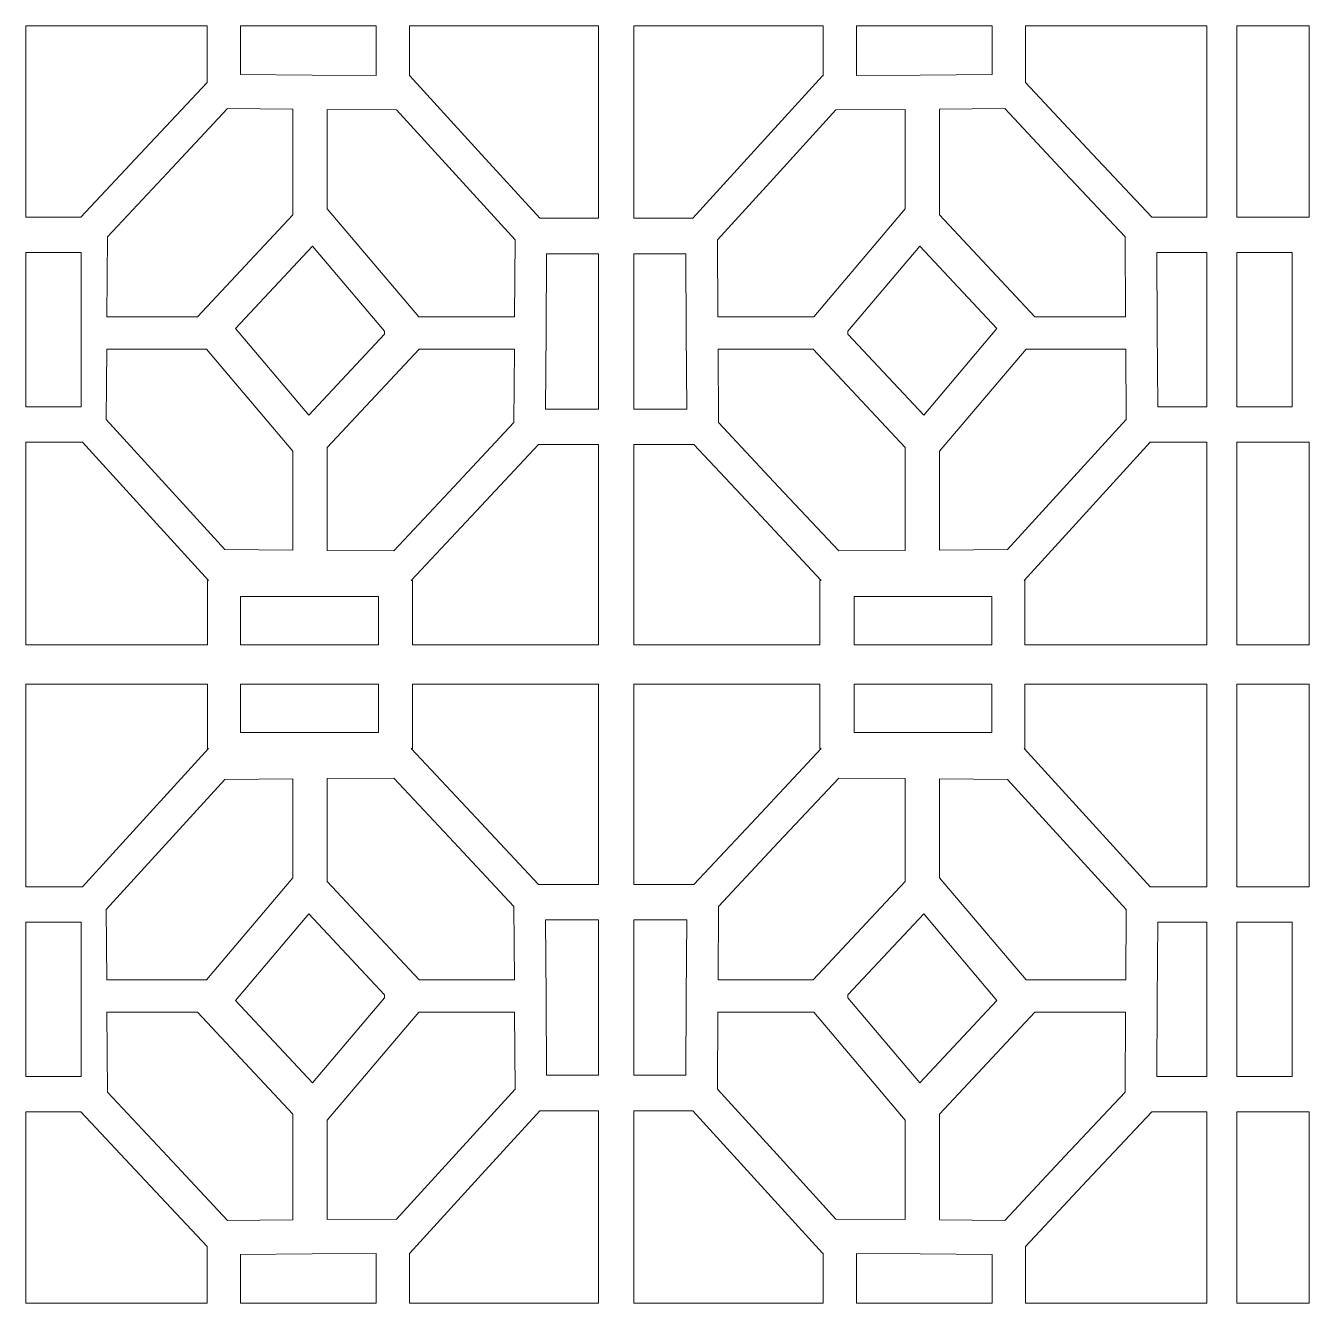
# Model space of a CAD drawing. Header units: millimetres. Extents: x -1200 to 1200, y -590 to 590.
# Drawn here: x 14 to 1200, y -590 to 590 of the extents above; entities that cross this region are included whole.
import ezdxf

# ---------------------------------------------------------------- set-up
doc = ezdxf.new("R2010")
doc.units = ezdxf.units.MM
doc.header["$MEASUREMENT"] = 0
doc.layers.add('Layer 1', color=7, linetype='Continuous')

msp = doc.modelspace()

# ---------------------------------------------------------------- linework, layer by layer
at = {"layer": 'Layer 1', "color": 250, "lineweight": 20}
for points, knots in [([(181.4577, 589.9734), (181.4577, 589.9734), (181.4577, 537.5159), (181.4577, 537.5159), (181.4577, 537.5159), (124.342, 476.5968), (124.342, 476.5968), (124.342, 476.5968), (64.7007, 412.985), (64.7007, 412.985), (64.7007, 412.985), (13.8177, 412.985), (13.8177, 412.985), (13.8177, 412.985), (13.8177, 589.9734), (13.8177, 589.9734), (13.8177, 589.9734), (181.4577, 589.9734), (181.4577, 589.9734)], [0, 0, 0, 0, 0.166666667, 0.166666667, 0.166666667, 0.333333333, 0.333333333, 0.333333333, 0.5, 0.5, 0.5, 0.666666667, 0.666666667, 0.666666667, 0.833333333, 0.833333333, 0.833333333, 1, 1, 1, 1]), ([(337.5687, 589.9734), (337.5687, 589.9734), (337.5687, 543.9334), (337.5687, 543.9334), (337.5687, 543.9334), (278.6302, 544.3678), (278.6302, 544.3678), (278.6302, 544.3678), (212.252, 544.8569), (212.252, 544.8569), (212.252, 544.8569), (212.252, 589.9734), (212.252, 589.9734), (212.252, 589.9734), (337.5687, 589.9734), (337.5687, 589.9734)], [0, 0, 0, 0, 0.2, 0.2, 0.2, 0.4, 0.4, 0.4, 0.6, 0.6, 0.6, 0.8, 0.8, 0.8, 1, 1, 1, 1]), ([(368.363, 543.7064), (368.363, 543.7064), (368.363, 589.9734), (368.363, 589.9734), (368.363, 589.9734), (543.1046, 589.9734), (543.1046, 589.9734), (543.1046, 589.9734), (543.1046, 412.126), (543.1046, 412.126), (543.1046, 412.126), (488.8009, 412.126), (488.8009, 412.126), (488.8009, 412.126), (432.0499, 474.3287), (432.0499, 474.3287), (432.0499, 474.3287), (368.756, 543.7035), (368.756, 543.7035), (368.756, 543.7035), (368.363, 543.7064), (368.363, 543.7064)], [0, 0, 0, 0, 0.142857143, 0.142857143, 0.142857143, 0.285714286, 0.285714286, 0.285714286, 0.428571429, 0.428571429, 0.428571429, 0.571428571, 0.571428571, 0.571428571, 0.714285714, 0.714285714, 0.714285714, 0.857142857, 0.857142857, 0.857142857, 1, 1, 1, 1]), ([(750.6418, 543.7064), (750.6418, 543.7064), (750.6418, 589.9734), (750.6418, 589.9734), (750.6418, 589.9734), (575.9002, 589.9734), (575.9002, 589.9734), (575.9002, 589.9734), (575.9002, 412.126), (575.9002, 412.126), (575.9002, 412.126), (630.2038, 412.126), (630.2038, 412.126), (630.2038, 412.126), (686.9548, 474.3287), (686.9548, 474.3287), (686.9548, 474.3287), (750.2488, 543.7035), (750.2488, 543.7035), (750.2488, 543.7035), (750.6418, 543.7064), (750.6418, 543.7064)], [0, 0, 0, 0, 0.142857143, 0.142857143, 0.142857143, 0.285714286, 0.285714286, 0.285714286, 0.428571429, 0.428571429, 0.428571429, 0.571428571, 0.571428571, 0.571428571, 0.714285714, 0.714285714, 0.714285714, 0.857142857, 0.857142857, 0.857142857, 1, 1, 1, 1]), ([(781.4361, 589.9734), (781.4361, 589.9734), (781.4361, 543.9334), (781.4361, 543.9334), (781.4361, 543.9334), (840.3746, 544.3678), (840.3746, 544.3678), (840.3746, 544.3678), (906.7527, 544.8569), (906.7527, 544.8569), (906.7527, 544.8569), (906.7527, 589.9734), (906.7527, 589.9734), (906.7527, 589.9734), (781.4361, 589.9734), (781.4361, 589.9734)], [0, 0, 0, 0, 0.2, 0.2, 0.2, 0.4, 0.4, 0.4, 0.6, 0.6, 0.6, 0.8, 0.8, 0.8, 1, 1, 1, 1]), ([(937.5471, 589.9734), (937.5471, 589.9734), (937.5471, 537.5159), (937.5471, 537.5159), (937.5471, 537.5159), (994.6628, 476.5968), (994.6628, 476.5968), (994.6628, 476.5968), (1054.3041, 412.985), (1054.3041, 412.985), (1054.3041, 412.985), (1105.187, 412.985), (1105.187, 412.985), (1105.187, 412.985), (1105.187, 589.9734), (1105.187, 589.9734), (1105.187, 589.9734), (937.5471, 589.9734), (937.5471, 589.9734)], [0, 0, 0, 0, 0.166666667, 0.166666667, 0.166666667, 0.333333333, 0.333333333, 0.333333333, 0.5, 0.5, 0.5, 0.666666667, 0.666666667, 0.666666667, 0.833333333, 0.833333333, 0.833333333, 1, 1, 1, 1]), ([(1132.9225, 412.985), (1132.9225, 412.985), (1199.95, 412.985), (1199.95, 412.985), (1199.95, 412.985), (1199.95, 589.9734), (1199.95, 589.9734), (1199.95, 589.9734), (1132.9225, 589.9734), (1132.9225, 589.9734), (1132.9225, 589.9734), (1132.9225, 412.985), (1132.9225, 412.985)], [0, 0, 0, 0, 0.25, 0.25, 0.25, 0.5, 0.5, 0.5, 0.75, 0.75, 0.75, 1, 1, 1, 1]), ([(260.8095, 512.8887), (260.8095, 512.8887), (260.8095, 415.2069), (260.8095, 415.2069), (260.8095, 415.2069), (172.6364, 320.997), (172.6364, 320.997), (172.6364, 320.997), (88.865, 320.997), (88.865, 320.997), (88.865, 320.997), (89.3304, 394.8534), (89.3304, 394.8534), (89.3304, 394.8534), (144.8729, 454.0938), (144.8729, 454.0938), (144.8729, 454.0938), (200.4144, 513.3337), (200.4144, 513.3337), (200.4144, 513.3337), (260.8095, 512.8887), (260.8095, 512.8887)], [0, 0, 0, 0, 0.142857143, 0.142857143, 0.142857143, 0.285714286, 0.285714286, 0.285714286, 0.428571429, 0.428571429, 0.428571429, 0.571428571, 0.571428571, 0.571428571, 0.714285714, 0.714285714, 0.714285714, 0.857142857, 0.857142857, 0.857142857, 1, 1, 1, 1]), ([(292.3814, 420.9676), (292.3814, 420.9676), (292.3814, 512.656), (292.3814, 512.656), (292.3814, 512.656), (356.4474, 512.1838), (356.4474, 512.1838), (356.4474, 512.1838), (411.2372, 452.1303), (411.2372, 452.1303), (411.2372, 452.1303), (466.0272, 392.0771), (466.0272, 392.0771), (466.0272, 392.0771), (465.5791, 320.997), (465.5791, 320.997), (465.5791, 320.997), (377.04, 320.997), (377.04, 320.997), (377.04, 320.997), (292.3814, 420.9676), (292.3814, 420.9676)], [0, 0, 0, 0, 0.142857143, 0.142857143, 0.142857143, 0.285714286, 0.285714286, 0.285714286, 0.428571429, 0.428571429, 0.428571429, 0.571428571, 0.571428571, 0.571428571, 0.714285714, 0.714285714, 0.714285714, 0.857142857, 0.857142857, 0.857142857, 1, 1, 1, 1]), ([(826.6233, 420.9676), (826.6233, 420.9676), (826.6233, 512.656), (826.6233, 512.656), (826.6233, 512.656), (762.5574, 512.1838), (762.5574, 512.1838), (762.5574, 512.1838), (707.7676, 452.1303), (707.7676, 452.1303), (707.7676, 452.1303), (652.9776, 392.0771), (652.9776, 392.0771), (652.9776, 392.0771), (653.4257, 320.997), (653.4257, 320.997), (653.4257, 320.997), (741.9648, 320.997), (741.9648, 320.997), (741.9648, 320.997), (826.6233, 420.9676), (826.6233, 420.9676)], [0, 0, 0, 0, 0.142857143, 0.142857143, 0.142857143, 0.285714286, 0.285714286, 0.285714286, 0.428571429, 0.428571429, 0.428571429, 0.571428571, 0.571428571, 0.571428571, 0.714285714, 0.714285714, 0.714285714, 0.857142857, 0.857142857, 0.857142857, 1, 1, 1, 1]), ([(858.1953, 512.8887), (858.1953, 512.8887), (858.1953, 415.2069), (858.1953, 415.2069), (858.1953, 415.2069), (946.3684, 320.997), (946.3684, 320.997), (946.3684, 320.997), (1030.1398, 320.997), (1030.1398, 320.997), (1030.1398, 320.997), (1029.6744, 394.8534), (1029.6744, 394.8534), (1029.6744, 394.8534), (974.1319, 454.0938), (974.1319, 454.0938), (974.1319, 454.0938), (918.5904, 513.3337), (918.5904, 513.3337), (918.5904, 513.3337), (858.1953, 512.8887), (858.1953, 512.8887)], [0, 0, 0, 0, 0.142857143, 0.142857143, 0.142857143, 0.285714286, 0.285714286, 0.285714286, 0.428571429, 0.428571429, 0.428571429, 0.571428571, 0.571428571, 0.571428571, 0.714285714, 0.714285714, 0.714285714, 0.857142857, 0.857142857, 0.857142857, 1, 1, 1, 1]), ([(65.0594, 380.3441), (65.0594, 380.3441), (13.8177, 380.3441), (13.8177, 380.3441), (13.8177, 380.3441), (13.8177, 237.9114), (13.8177, 237.9114), (13.8177, 237.9114), (65.0594, 237.9114), (65.0594, 237.9114), (65.0594, 237.9114), (65.0594, 380.3441), (65.0594, 380.3441)], [0, 0, 0, 0, 0.25, 0.25, 0.25, 0.5, 0.5, 0.5, 0.75, 0.75, 0.75, 1, 1, 1, 1]), ([(345.3771, 307.7148), (345.3771, 307.7148), (345.3771, 305.1355), (345.3771, 305.1355), (345.3771, 305.1355), (275.3753, 230.3412), (275.3753, 230.3412), (275.3753, 230.3412), (207.6981, 310.2593), (207.6981, 310.2593), (207.6981, 310.2593), (278.8462, 386.2788), (278.8462, 386.2788), (278.8462, 386.2788), (345.3771, 307.7148), (345.3771, 307.7148)], [0, 0, 0, 0, 0.2, 0.2, 0.2, 0.4, 0.4, 0.4, 0.6, 0.6, 0.6, 0.8, 0.8, 0.8, 1, 1, 1, 1]), ([(773.6276, 307.7148), (773.6276, 307.7148), (773.6276, 305.1355), (773.6276, 305.1355), (773.6276, 305.1355), (843.6295, 230.3412), (843.6295, 230.3412), (843.6295, 230.3412), (911.3067, 310.2593), (911.3067, 310.2593), (911.3067, 310.2593), (840.1586, 386.2788), (840.1586, 386.2788), (840.1586, 386.2788), (773.6276, 307.7148), (773.6276, 307.7148)], [0, 0, 0, 0, 0.2, 0.2, 0.2, 0.4, 0.4, 0.4, 0.6, 0.6, 0.6, 0.8, 0.8, 0.8, 1, 1, 1, 1]), ([(1105.187, 380.3441), (1105.187, 380.3441), (1059.0016, 380.3441), (1059.0016, 380.3441), (1059.0016, 380.3441), (1059.4404, 310.716), (1059.4404, 310.716), (1059.4404, 310.716), (1059.8993, 237.9114), (1059.8993, 237.9114), (1059.8993, 237.9114), (1105.187, 237.9114), (1105.187, 237.9114), (1105.187, 237.9114), (1105.187, 380.3441), (1105.187, 380.3441)], [0, 0, 0, 0, 0.2, 0.2, 0.2, 0.4, 0.4, 0.4, 0.6, 0.6, 0.6, 0.8, 0.8, 0.8, 1, 1, 1, 1]), ([(1184.1642, 380.3441), (1184.1642, 380.3441), (1132.9225, 380.3441), (1132.9225, 380.3441), (1132.9225, 380.3441), (1132.9225, 237.9114), (1132.9225, 237.9114), (1132.9225, 237.9114), (1184.1642, 237.9114), (1184.1642, 237.9114), (1184.1642, 237.9114), (1184.1642, 380.3441), (1184.1642, 380.3441)], [0, 0, 0, 0, 0.25, 0.25, 0.25, 0.5, 0.5, 0.5, 0.75, 0.75, 0.75, 1, 1, 1, 1]), ([(543.1046, 235.9455), (543.1046, 235.9455), (494.2786, 235.9455), (494.2786, 235.9455), (494.2786, 235.9455), (494.7298, 307.5081), (494.7298, 307.5081), (494.7298, 307.5081), (495.1826, 379.3483), (495.1826, 379.3483), (495.1826, 379.3483), (543.1046, 379.3483), (543.1046, 379.3483), (543.1046, 379.3483), (543.1046, 235.9455), (543.1046, 235.9455)], [0, 0, 0, 0, 0.2, 0.2, 0.2, 0.4, 0.4, 0.4, 0.6, 0.6, 0.6, 0.8, 0.8, 0.8, 1, 1, 1, 1]), ([(575.9002, 235.9455), (575.9002, 235.9455), (624.7262, 235.9455), (624.7262, 235.9455), (624.7262, 235.9455), (624.275, 307.5081), (624.275, 307.5081), (624.275, 307.5081), (623.8222, 379.3483), (623.8222, 379.3483), (623.8222, 379.3483), (575.9002, 379.3483), (575.9002, 379.3483), (575.9002, 379.3483), (575.9002, 235.9455), (575.9002, 235.9455)], [0, 0, 0, 0, 0.2, 0.2, 0.2, 0.4, 0.4, 0.4, 0.6, 0.6, 0.6, 0.8, 0.8, 0.8, 1, 1, 1, 1]), ([(260.8095, 196.8696), (260.8095, 196.8696), (260.8095, 105.576), (260.8095, 105.576), (260.8095, 105.576), (197.8467, 106.04), (197.8467, 106.04), (197.8467, 106.04), (143.0566, 166.0937), (143.0566, 166.0937), (143.0566, 166.0937), (88.2671, 226.1468), (88.2671, 226.1468), (88.2671, 226.1468), (88.6778, 291.3237), (88.6778, 291.3237), (88.6778, 291.3237), (180.8225, 291.3237), (180.8225, 291.3237), (180.8225, 291.3237), (260.8095, 196.8696), (260.8095, 196.8696)], [0, 0, 0, 0, 0.142857143, 0.142857143, 0.142857143, 0.285714286, 0.285714286, 0.285714286, 0.428571429, 0.428571429, 0.428571429, 0.571428571, 0.571428571, 0.571428571, 0.714285714, 0.714285714, 0.714285714, 0.857142857, 0.857142857, 0.857142857, 1, 1, 1, 1]), ([(292.3814, 105.3432), (292.3814, 105.3432), (292.3814, 200.3114), (292.3814, 200.3114), (292.3814, 200.3114), (377.5617, 291.3237), (377.5617, 291.3237), (377.5617, 291.3237), (465.3921, 291.3237), (465.3921, 291.3237), (465.3921, 291.3237), (464.9637, 223.3705), (464.9637, 223.3705), (464.9637, 223.3705), (409.4213, 164.1301), (409.4213, 164.1301), (409.4213, 164.1301), (353.8797, 104.89), (353.8797, 104.89), (353.8797, 104.89), (292.3814, 105.3432), (292.3814, 105.3432)], [0, 0, 0, 0, 0.142857143, 0.142857143, 0.142857143, 0.285714286, 0.285714286, 0.285714286, 0.428571429, 0.428571429, 0.428571429, 0.571428571, 0.571428571, 0.571428571, 0.714285714, 0.714285714, 0.714285714, 0.857142857, 0.857142857, 0.857142857, 1, 1, 1, 1]), ([(826.6233, 105.3432), (826.6233, 105.3432), (826.6233, 200.3114), (826.6233, 200.3114), (826.6233, 200.3114), (741.443, 291.3237), (741.443, 291.3237), (741.443, 291.3237), (653.6127, 291.3237), (653.6127, 291.3237), (653.6127, 291.3237), (654.0411, 223.3705), (654.0411, 223.3705), (654.0411, 223.3705), (709.5835, 164.1301), (709.5835, 164.1301), (709.5835, 164.1301), (765.1251, 104.89), (765.1251, 104.89), (765.1251, 104.89), (826.6233, 105.3432), (826.6233, 105.3432)], [0, 0, 0, 0, 0.142857143, 0.142857143, 0.142857143, 0.285714286, 0.285714286, 0.285714286, 0.428571429, 0.428571429, 0.428571429, 0.571428571, 0.571428571, 0.571428571, 0.714285714, 0.714285714, 0.714285714, 0.857142857, 0.857142857, 0.857142857, 1, 1, 1, 1]), ([(858.1953, 196.8696), (858.1953, 196.8696), (858.1953, 105.576), (858.1953, 105.576), (858.1953, 105.576), (921.1581, 106.04), (921.1581, 106.04), (921.1581, 106.04), (975.9481, 166.0937), (975.9481, 166.0937), (975.9481, 166.0937), (1030.7377, 226.1468), (1030.7377, 226.1468), (1030.7377, 226.1468), (1030.327, 291.3237), (1030.327, 291.3237), (1030.327, 291.3237), (938.1823, 291.3237), (938.1823, 291.3237), (938.1823, 291.3237), (858.1953, 196.8696), (858.1953, 196.8696)], [0, 0, 0, 0, 0.142857143, 0.142857143, 0.142857143, 0.285714286, 0.285714286, 0.285714286, 0.428571429, 0.428571429, 0.428571429, 0.571428571, 0.571428571, 0.571428571, 0.714285714, 0.714285714, 0.714285714, 0.857142857, 0.857142857, 0.857142857, 1, 1, 1, 1]), ([(13.8177, 205.2705), (13.8177, 205.2705), (66.2479, 205.2705), (66.2479, 205.2705), (66.2479, 205.2705), (122.244, 143.895), (122.244, 143.895), (122.244, 143.895), (182.6606, 77.6746), (182.6606, 77.6746), (182.6606, 77.6746), (181.8793, 77.6746), (181.8793, 77.6746), (181.8793, 77.6746), (181.8793, 18.2208), (181.8793, 18.2208), (181.8793, 18.2208), (13.8177, 18.2208), (13.8177, 18.2208), (13.8177, 18.2208), (13.8177, 205.2705), (13.8177, 205.2705)], [0, 0, 0, 0, 0.142857143, 0.142857143, 0.142857143, 0.285714286, 0.285714286, 0.285714286, 0.428571429, 0.428571429, 0.428571429, 0.571428571, 0.571428571, 0.571428571, 0.714285714, 0.714285714, 0.714285714, 0.857142857, 0.857142857, 0.857142857, 1, 1, 1, 1]), ([(487.6515, 203.1678), (487.6515, 203.1678), (543.1046, 203.1678), (543.1046, 203.1678), (543.1046, 203.1678), (543.1046, 18.2208), (543.1046, 18.2208), (543.1046, 18.2208), (371.3113, 18.2208), (371.3113, 18.2208), (371.3113, 18.2208), (371.3113, 77.6746), (371.3113, 77.6746), (371.3113, 77.6746), (369.9924, 77.6746), (369.9924, 77.6746), (369.9924, 77.6746), (429.9522, 141.627), (429.9522, 141.627), (429.9522, 141.627), (487.6515, 203.1678), (487.6515, 203.1678)], [0, 0, 0, 0, 0.142857143, 0.142857143, 0.142857143, 0.285714286, 0.285714286, 0.285714286, 0.428571429, 0.428571429, 0.428571429, 0.571428571, 0.571428571, 0.571428571, 0.714285714, 0.714285714, 0.714285714, 0.857142857, 0.857142857, 0.857142857, 1, 1, 1, 1]), ([(631.3532, 203.1678), (631.3532, 203.1678), (575.9002, 203.1678), (575.9002, 203.1678), (575.9002, 203.1678), (575.9002, 18.2208), (575.9002, 18.2208), (575.9002, 18.2208), (747.6935, 18.2208), (747.6935, 18.2208), (747.6935, 18.2208), (747.6935, 77.6746), (747.6935, 77.6746), (747.6935, 77.6746), (749.0124, 77.6746), (749.0124, 77.6746), (749.0124, 77.6746), (689.0526, 141.627), (689.0526, 141.627), (689.0526, 141.627), (631.3532, 203.1678), (631.3532, 203.1678)], [0, 0, 0, 0, 0.142857143, 0.142857143, 0.142857143, 0.285714286, 0.285714286, 0.285714286, 0.428571429, 0.428571429, 0.428571429, 0.571428571, 0.571428571, 0.571428571, 0.714285714, 0.714285714, 0.714285714, 0.857142857, 0.857142857, 0.857142857, 1, 1, 1, 1]), ([(1105.187, 205.2705), (1105.187, 205.2705), (1052.7569, 205.2705), (1052.7569, 205.2705), (1052.7569, 205.2705), (996.7608, 143.895), (996.7608, 143.895), (996.7608, 143.895), (936.3441, 77.6746), (936.3441, 77.6746), (936.3441, 77.6746), (937.1254, 77.6746), (937.1254, 77.6746), (937.1254, 77.6746), (937.1254, 18.2208), (937.1254, 18.2208), (937.1254, 18.2208), (1105.187, 18.2208), (1105.187, 18.2208), (1105.187, 18.2208), (1105.187, 205.2705), (1105.187, 205.2705)], [0, 0, 0, 0, 0.142857143, 0.142857143, 0.142857143, 0.285714286, 0.285714286, 0.285714286, 0.428571429, 0.428571429, 0.428571429, 0.571428571, 0.571428571, 0.571428571, 0.714285714, 0.714285714, 0.714285714, 0.857142857, 0.857142857, 0.857142857, 1, 1, 1, 1]), ([(1199.95, 205.2705), (1199.95, 205.2705), (1132.9225, 205.2705), (1132.9225, 205.2705), (1132.9225, 205.2705), (1132.9225, 18.2208), (1132.9225, 18.2208), (1132.9225, 18.2208), (1199.95, 18.2208), (1199.95, 18.2208), (1199.95, 18.2208), (1199.95, 205.2705), (1199.95, 205.2705)], [0, 0, 0, 0, 0.25, 0.25, 0.25, 0.5, 0.5, 0.5, 0.75, 0.75, 0.75, 1, 1, 1, 1]), ([(212.3239, 18.2208), (212.3239, 18.2208), (212.3239, 62.8379), (212.3239, 62.8379), (212.3239, 62.8379), (339.7392, 62.8379), (339.7392, 62.8379), (339.7392, 62.8379), (339.7392, 18.2208), (339.7392, 18.2208), (339.7392, 18.2208), (212.3239, 18.2208), (212.3239, 18.2208)], [0, 0, 0, 0, 0.25, 0.25, 0.25, 0.5, 0.5, 0.5, 0.75, 0.75, 0.75, 1, 1, 1, 1]), ([(906.6809, 18.2208), (906.6809, 18.2208), (906.6809, 62.8379), (906.6809, 62.8379), (906.6809, 62.8379), (779.2656, 62.8379), (779.2656, 62.8379), (779.2656, 62.8379), (779.2656, 18.2208), (779.2656, 18.2208), (779.2656, 18.2208), (906.6809, 18.2208), (906.6809, 18.2208)], [0, 0, 0, 0, 0.25, 0.25, 0.25, 0.5, 0.5, 0.5, 0.75, 0.75, 0.75, 1, 1, 1, 1]), ([(13.8177, -205.3237), (13.8177, -205.3237), (66.2479, -205.3237), (66.2479, -205.3237), (66.2479, -205.3237), (122.244, -143.9484), (122.244, -143.9484), (122.244, -143.9484), (182.6606, -77.7277), (182.6606, -77.7277), (182.6606, -77.7277), (181.8793, -77.7277), (181.8793, -77.7277), (181.8793, -77.7277), (181.8793, -18.2741), (181.8793, -18.2741), (181.8793, -18.2741), (13.8177, -18.2741), (13.8177, -18.2741), (13.8177, -18.2741), (13.8177, -205.3237), (13.8177, -205.3237)], [0, 0, 0, 0, 0.142857143, 0.142857143, 0.142857143, 0.285714286, 0.285714286, 0.285714286, 0.428571429, 0.428571429, 0.428571429, 0.571428571, 0.571428571, 0.571428571, 0.714285714, 0.714285714, 0.714285714, 0.857142857, 0.857142857, 0.857142857, 1, 1, 1, 1]), ([(212.3239, -18.2741), (212.3239, -18.2741), (212.3239, -62.8911), (212.3239, -62.8911), (212.3239, -62.8911), (339.7392, -62.8911), (339.7392, -62.8911), (339.7392, -62.8911), (339.7392, -18.2741), (339.7392, -18.2741), (339.7392, -18.2741), (212.3239, -18.2741), (212.3239, -18.2741)], [0, 0, 0, 0, 0.25, 0.25, 0.25, 0.5, 0.5, 0.5, 0.75, 0.75, 0.75, 1, 1, 1, 1]), ([(487.6515, -203.2211), (487.6515, -203.2211), (543.1046, -203.2211), (543.1046, -203.2211), (543.1046, -203.2211), (543.1046, -18.2741), (543.1046, -18.2741), (543.1046, -18.2741), (371.3113, -18.2741), (371.3113, -18.2741), (371.3113, -18.2741), (371.3113, -77.7277), (371.3113, -77.7277), (371.3113, -77.7277), (369.9924, -77.7277), (369.9924, -77.7277), (369.9924, -77.7277), (429.9522, -141.6802), (429.9522, -141.6802), (429.9522, -141.6802), (487.6515, -203.2211), (487.6515, -203.2211)], [0, 0, 0, 0, 0.142857143, 0.142857143, 0.142857143, 0.285714286, 0.285714286, 0.285714286, 0.428571429, 0.428571429, 0.428571429, 0.571428571, 0.571428571, 0.571428571, 0.714285714, 0.714285714, 0.714285714, 0.857142857, 0.857142857, 0.857142857, 1, 1, 1, 1]), ([(631.3532, -203.2211), (631.3532, -203.2211), (575.9002, -203.2211), (575.9002, -203.2211), (575.9002, -203.2211), (575.9002, -18.2741), (575.9002, -18.2741), (575.9002, -18.2741), (747.6935, -18.2741), (747.6935, -18.2741), (747.6935, -18.2741), (747.6935, -77.7277), (747.6935, -77.7277), (747.6935, -77.7277), (749.0124, -77.7277), (749.0124, -77.7277), (749.0124, -77.7277), (689.0526, -141.6802), (689.0526, -141.6802), (689.0526, -141.6802), (631.3532, -203.2211), (631.3532, -203.2211)], [0, 0, 0, 0, 0.142857143, 0.142857143, 0.142857143, 0.285714286, 0.285714286, 0.285714286, 0.428571429, 0.428571429, 0.428571429, 0.571428571, 0.571428571, 0.571428571, 0.714285714, 0.714285714, 0.714285714, 0.857142857, 0.857142857, 0.857142857, 1, 1, 1, 1]), ([(906.6809, -18.2741), (906.6809, -18.2741), (906.6809, -62.8911), (906.6809, -62.8911), (906.6809, -62.8911), (779.2656, -62.8911), (779.2656, -62.8911), (779.2656, -62.8911), (779.2656, -18.2741), (779.2656, -18.2741), (779.2656, -18.2741), (906.6809, -18.2741), (906.6809, -18.2741)], [0, 0, 0, 0, 0.25, 0.25, 0.25, 0.5, 0.5, 0.5, 0.75, 0.75, 0.75, 1, 1, 1, 1]), ([(1105.187, -205.3237), (1105.187, -205.3237), (1052.7569, -205.3237), (1052.7569, -205.3237), (1052.7569, -205.3237), (996.7608, -143.9484), (996.7608, -143.9484), (996.7608, -143.9484), (936.3441, -77.7277), (936.3441, -77.7277), (936.3441, -77.7277), (937.1254, -77.7277), (937.1254, -77.7277), (937.1254, -77.7277), (937.1254, -18.2741), (937.1254, -18.2741), (937.1254, -18.2741), (1105.187, -18.2741), (1105.187, -18.2741), (1105.187, -18.2741), (1105.187, -205.3237), (1105.187, -205.3237)], [0, 0, 0, 0, 0.142857143, 0.142857143, 0.142857143, 0.285714286, 0.285714286, 0.285714286, 0.428571429, 0.428571429, 0.428571429, 0.571428571, 0.571428571, 0.571428571, 0.714285714, 0.714285714, 0.714285714, 0.857142857, 0.857142857, 0.857142857, 1, 1, 1, 1]), ([(1199.95, -205.3237), (1199.95, -205.3237), (1132.9225, -205.3237), (1132.9225, -205.3237), (1132.9225, -205.3237), (1132.9225, -18.2741), (1132.9225, -18.2741), (1132.9225, -18.2741), (1199.95, -18.2741), (1199.95, -18.2741), (1199.95, -18.2741), (1199.95, -205.3237), (1199.95, -205.3237)], [0, 0, 0, 0, 0.25, 0.25, 0.25, 0.5, 0.5, 0.5, 0.75, 0.75, 0.75, 1, 1, 1, 1]), ([(260.8095, -196.9227), (260.8095, -196.9227), (260.8095, -105.6291), (260.8095, -105.6291), (260.8095, -105.6291), (197.8467, -106.0932), (197.8467, -106.0932), (197.8467, -106.0932), (143.0566, -166.1468), (143.0566, -166.1468), (143.0566, -166.1468), (88.2671, -226.2001), (88.2671, -226.2001), (88.2671, -226.2001), (88.6778, -291.377), (88.6778, -291.377), (88.6778, -291.377), (180.8225, -291.377), (180.8225, -291.377), (180.8225, -291.377), (260.8095, -196.9227), (260.8095, -196.9227)], [0, 0, 0, 0, 0.142857143, 0.142857143, 0.142857143, 0.285714286, 0.285714286, 0.285714286, 0.428571429, 0.428571429, 0.428571429, 0.571428571, 0.571428571, 0.571428571, 0.714285714, 0.714285714, 0.714285714, 0.857142857, 0.857142857, 0.857142857, 1, 1, 1, 1]), ([(292.3814, -105.3965), (292.3814, -105.3965), (292.3814, -200.3647), (292.3814, -200.3647), (292.3814, -200.3647), (377.5617, -291.377), (377.5617, -291.377), (377.5617, -291.377), (465.3921, -291.377), (465.3921, -291.377), (465.3921, -291.377), (464.9637, -223.4236), (464.9637, -223.4236), (464.9637, -223.4236), (409.4213, -164.1833), (409.4213, -164.1833), (409.4213, -164.1833), (353.8797, -104.9433), (353.8797, -104.9433), (353.8797, -104.9433), (292.3814, -105.3965), (292.3814, -105.3965)], [0, 0, 0, 0, 0.142857143, 0.142857143, 0.142857143, 0.285714286, 0.285714286, 0.285714286, 0.428571429, 0.428571429, 0.428571429, 0.571428571, 0.571428571, 0.571428571, 0.714285714, 0.714285714, 0.714285714, 0.857142857, 0.857142857, 0.857142857, 1, 1, 1, 1]), ([(826.6233, -105.3965), (826.6233, -105.3965), (826.6233, -200.3647), (826.6233, -200.3647), (826.6233, -200.3647), (741.443, -291.377), (741.443, -291.377), (741.443, -291.377), (653.6127, -291.377), (653.6127, -291.377), (653.6127, -291.377), (654.0411, -223.4236), (654.0411, -223.4236), (654.0411, -223.4236), (709.5835, -164.1833), (709.5835, -164.1833), (709.5835, -164.1833), (765.1251, -104.9433), (765.1251, -104.9433), (765.1251, -104.9433), (826.6233, -105.3965), (826.6233, -105.3965)], [0, 0, 0, 0, 0.142857143, 0.142857143, 0.142857143, 0.285714286, 0.285714286, 0.285714286, 0.428571429, 0.428571429, 0.428571429, 0.571428571, 0.571428571, 0.571428571, 0.714285714, 0.714285714, 0.714285714, 0.857142857, 0.857142857, 0.857142857, 1, 1, 1, 1]), ([(858.1953, -196.9227), (858.1953, -196.9227), (858.1953, -105.6291), (858.1953, -105.6291), (858.1953, -105.6291), (921.1581, -106.0932), (921.1581, -106.0932), (921.1581, -106.0932), (975.9481, -166.1468), (975.9481, -166.1468), (975.9481, -166.1468), (1030.7377, -226.2001), (1030.7377, -226.2001), (1030.7377, -226.2001), (1030.327, -291.377), (1030.327, -291.377), (1030.327, -291.377), (938.1823, -291.377), (938.1823, -291.377), (938.1823, -291.377), (858.1953, -196.9227), (858.1953, -196.9227)], [0, 0, 0, 0, 0.142857143, 0.142857143, 0.142857143, 0.285714286, 0.285714286, 0.285714286, 0.428571429, 0.428571429, 0.428571429, 0.571428571, 0.571428571, 0.571428571, 0.714285714, 0.714285714, 0.714285714, 0.857142857, 0.857142857, 0.857142857, 1, 1, 1, 1]), ([(345.3771, -307.768), (345.3771, -307.768), (345.3771, -305.1887), (345.3771, -305.1887), (345.3771, -305.1887), (275.3753, -230.3944), (275.3753, -230.3944), (275.3753, -230.3944), (207.6981, -310.3125), (207.6981, -310.3125), (207.6981, -310.3125), (278.8462, -386.332), (278.8462, -386.332), (278.8462, -386.332), (345.3771, -307.768), (345.3771, -307.768)], [0, 0, 0, 0, 0.2, 0.2, 0.2, 0.4, 0.4, 0.4, 0.6, 0.6, 0.6, 0.8, 0.8, 0.8, 1, 1, 1, 1]), ([(543.1046, -235.9988), (543.1046, -235.9988), (494.2786, -235.9988), (494.2786, -235.9988), (494.2786, -235.9988), (494.7298, -307.5613), (494.7298, -307.5613), (494.7298, -307.5613), (495.1826, -379.4016), (495.1826, -379.4016), (495.1826, -379.4016), (543.1046, -379.4016), (543.1046, -379.4016), (543.1046, -379.4016), (543.1046, -235.9988), (543.1046, -235.9988)], [0, 0, 0, 0, 0.2, 0.2, 0.2, 0.4, 0.4, 0.4, 0.6, 0.6, 0.6, 0.8, 0.8, 0.8, 1, 1, 1, 1]), ([(575.9002, -235.9988), (575.9002, -235.9988), (624.7262, -235.9988), (624.7262, -235.9988), (624.7262, -235.9988), (624.275, -307.5613), (624.275, -307.5613), (624.275, -307.5613), (623.8222, -379.4016), (623.8222, -379.4016), (623.8222, -379.4016), (575.9002, -379.4016), (575.9002, -379.4016), (575.9002, -379.4016), (575.9002, -235.9988), (575.9002, -235.9988)], [0, 0, 0, 0, 0.2, 0.2, 0.2, 0.4, 0.4, 0.4, 0.6, 0.6, 0.6, 0.8, 0.8, 0.8, 1, 1, 1, 1]), ([(773.6276, -307.768), (773.6276, -307.768), (773.6276, -305.1887), (773.6276, -305.1887), (773.6276, -305.1887), (843.6295, -230.3944), (843.6295, -230.3944), (843.6295, -230.3944), (911.3067, -310.3125), (911.3067, -310.3125), (911.3067, -310.3125), (840.1586, -386.332), (840.1586, -386.332), (840.1586, -386.332), (773.6276, -307.768), (773.6276, -307.768)], [0, 0, 0, 0, 0.2, 0.2, 0.2, 0.4, 0.4, 0.4, 0.6, 0.6, 0.6, 0.8, 0.8, 0.8, 1, 1, 1, 1]), ([(65.0594, -380.3974), (65.0594, -380.3974), (13.8177, -380.3974), (13.8177, -380.3974), (13.8177, -380.3974), (13.8177, -237.9646), (13.8177, -237.9646), (13.8177, -237.9646), (65.0594, -237.9646), (65.0594, -237.9646), (65.0594, -237.9646), (65.0594, -380.3974), (65.0594, -380.3974)], [0, 0, 0, 0, 0.25, 0.25, 0.25, 0.5, 0.5, 0.5, 0.75, 0.75, 0.75, 1, 1, 1, 1]), ([(1105.187, -380.3974), (1105.187, -380.3974), (1059.0016, -380.3974), (1059.0016, -380.3974), (1059.0016, -380.3974), (1059.4404, -310.7691), (1059.4404, -310.7691), (1059.4404, -310.7691), (1059.8993, -237.9646), (1059.8993, -237.9646), (1059.8993, -237.9646), (1105.187, -237.9646), (1105.187, -237.9646), (1105.187, -237.9646), (1105.187, -380.3974), (1105.187, -380.3974)], [0, 0, 0, 0, 0.2, 0.2, 0.2, 0.4, 0.4, 0.4, 0.6, 0.6, 0.6, 0.8, 0.8, 0.8, 1, 1, 1, 1]), ([(1184.1642, -380.3974), (1184.1642, -380.3974), (1132.9225, -380.3974), (1132.9225, -380.3974), (1132.9225, -380.3974), (1132.9225, -237.9646), (1132.9225, -237.9646), (1132.9225, -237.9646), (1184.1642, -237.9646), (1184.1642, -237.9646), (1184.1642, -237.9646), (1184.1642, -380.3974), (1184.1642, -380.3974)], [0, 0, 0, 0, 0.25, 0.25, 0.25, 0.5, 0.5, 0.5, 0.75, 0.75, 0.75, 1, 1, 1, 1]), ([(260.8095, -512.9419), (260.8095, -512.9419), (260.8095, -415.2603), (260.8095, -415.2603), (260.8095, -415.2603), (172.6364, -321.0504), (172.6364, -321.0504), (172.6364, -321.0504), (88.865, -321.0504), (88.865, -321.0504), (88.865, -321.0504), (89.3304, -394.9067), (89.3304, -394.9067), (89.3304, -394.9067), (144.8729, -454.147), (144.8729, -454.147), (144.8729, -454.147), (200.4144, -513.387), (200.4144, -513.387), (200.4144, -513.387), (260.8095, -512.9419), (260.8095, -512.9419)], [0, 0, 0, 0, 0.142857143, 0.142857143, 0.142857143, 0.285714286, 0.285714286, 0.285714286, 0.428571429, 0.428571429, 0.428571429, 0.571428571, 0.571428571, 0.571428571, 0.714285714, 0.714285714, 0.714285714, 0.857142857, 0.857142857, 0.857142857, 1, 1, 1, 1]), ([(292.3814, -421.0208), (292.3814, -421.0208), (292.3814, -512.7092), (292.3814, -512.7092), (292.3814, -512.7092), (356.4474, -512.2371), (356.4474, -512.2371), (356.4474, -512.2371), (411.2372, -452.1835), (411.2372, -452.1835), (411.2372, -452.1835), (466.0272, -392.1303), (466.0272, -392.1303), (466.0272, -392.1303), (465.5791, -321.0504), (465.5791, -321.0504), (465.5791, -321.0504), (377.04, -321.0504), (377.04, -321.0504), (377.04, -321.0504), (292.3814, -421.0208), (292.3814, -421.0208)], [0, 0, 0, 0, 0.142857143, 0.142857143, 0.142857143, 0.285714286, 0.285714286, 0.285714286, 0.428571429, 0.428571429, 0.428571429, 0.571428571, 0.571428571, 0.571428571, 0.714285714, 0.714285714, 0.714285714, 0.857142857, 0.857142857, 0.857142857, 1, 1, 1, 1]), ([(826.6233, -421.0208), (826.6233, -421.0208), (826.6233, -512.7092), (826.6233, -512.7092), (826.6233, -512.7092), (762.5574, -512.2371), (762.5574, -512.2371), (762.5574, -512.2371), (707.7676, -452.1835), (707.7676, -452.1835), (707.7676, -452.1835), (652.9776, -392.1303), (652.9776, -392.1303), (652.9776, -392.1303), (653.4257, -321.0504), (653.4257, -321.0504), (653.4257, -321.0504), (741.9648, -321.0504), (741.9648, -321.0504), (741.9648, -321.0504), (826.6233, -421.0208), (826.6233, -421.0208)], [0, 0, 0, 0, 0.142857143, 0.142857143, 0.142857143, 0.285714286, 0.285714286, 0.285714286, 0.428571429, 0.428571429, 0.428571429, 0.571428571, 0.571428571, 0.571428571, 0.714285714, 0.714285714, 0.714285714, 0.857142857, 0.857142857, 0.857142857, 1, 1, 1, 1]), ([(858.1953, -512.9419), (858.1953, -512.9419), (858.1953, -415.2603), (858.1953, -415.2603), (858.1953, -415.2603), (946.3684, -321.0504), (946.3684, -321.0504), (946.3684, -321.0504), (1030.1398, -321.0504), (1030.1398, -321.0504), (1030.1398, -321.0504), (1029.6744, -394.9067), (1029.6744, -394.9067), (1029.6744, -394.9067), (974.1319, -454.147), (974.1319, -454.147), (974.1319, -454.147), (918.5904, -513.387), (918.5904, -513.387), (918.5904, -513.387), (858.1953, -512.9419), (858.1953, -512.9419)], [0, 0, 0, 0, 0.142857143, 0.142857143, 0.142857143, 0.285714286, 0.285714286, 0.285714286, 0.428571429, 0.428571429, 0.428571429, 0.571428571, 0.571428571, 0.571428571, 0.714285714, 0.714285714, 0.714285714, 0.857142857, 0.857142857, 0.857142857, 1, 1, 1, 1]), ([(181.4577, -590.0266), (181.4577, -590.0266), (181.4577, -537.5691), (181.4577, -537.5691), (181.4577, -537.5691), (124.342, -476.6502), (124.342, -476.6502), (124.342, -476.6502), (64.7007, -413.0382), (64.7007, -413.0382), (64.7007, -413.0382), (13.8177, -413.0382), (13.8177, -413.0382), (13.8177, -413.0382), (13.8177, -590.0266), (13.8177, -590.0266), (13.8177, -590.0266), (181.4577, -590.0266), (181.4577, -590.0266)], [0, 0, 0, 0, 0.166666667, 0.166666667, 0.166666667, 0.333333333, 0.333333333, 0.333333333, 0.5, 0.5, 0.5, 0.666666667, 0.666666667, 0.666666667, 0.833333333, 0.833333333, 0.833333333, 1, 1, 1, 1]), ([(368.363, -543.7596), (368.363, -543.7596), (368.363, -590.0266), (368.363, -590.0266), (368.363, -590.0266), (543.1046, -590.0266), (543.1046, -590.0266), (543.1046, -590.0266), (543.1046, -412.1793), (543.1046, -412.1793), (543.1046, -412.1793), (488.8009, -412.1793), (488.8009, -412.1793), (488.8009, -412.1793), (432.0499, -474.382), (432.0499, -474.382), (432.0499, -474.382), (368.756, -543.7567), (368.756, -543.7567), (368.756, -543.7567), (368.363, -543.7596), (368.363, -543.7596)], [0, 0, 0, 0, 0.142857143, 0.142857143, 0.142857143, 0.285714286, 0.285714286, 0.285714286, 0.428571429, 0.428571429, 0.428571429, 0.571428571, 0.571428571, 0.571428571, 0.714285714, 0.714285714, 0.714285714, 0.857142857, 0.857142857, 0.857142857, 1, 1, 1, 1]), ([(750.6418, -543.7596), (750.6418, -543.7596), (750.6418, -590.0266), (750.6418, -590.0266), (750.6418, -590.0266), (575.9002, -590.0266), (575.9002, -590.0266), (575.9002, -590.0266), (575.9002, -412.1793), (575.9002, -412.1793), (575.9002, -412.1793), (630.2038, -412.1793), (630.2038, -412.1793), (630.2038, -412.1793), (686.9548, -474.382), (686.9548, -474.382), (686.9548, -474.382), (750.2488, -543.7567), (750.2488, -543.7567), (750.2488, -543.7567), (750.6418, -543.7596), (750.6418, -543.7596)], [0, 0, 0, 0, 0.142857143, 0.142857143, 0.142857143, 0.285714286, 0.285714286, 0.285714286, 0.428571429, 0.428571429, 0.428571429, 0.571428571, 0.571428571, 0.571428571, 0.714285714, 0.714285714, 0.714285714, 0.857142857, 0.857142857, 0.857142857, 1, 1, 1, 1]), ([(937.5471, -590.0266), (937.5471, -590.0266), (937.5471, -537.5691), (937.5471, -537.5691), (937.5471, -537.5691), (994.6628, -476.6502), (994.6628, -476.6502), (994.6628, -476.6502), (1054.3041, -413.0382), (1054.3041, -413.0382), (1054.3041, -413.0382), (1105.187, -413.0382), (1105.187, -413.0382), (1105.187, -413.0382), (1105.187, -590.0266), (1105.187, -590.0266), (1105.187, -590.0266), (937.5471, -590.0266), (937.5471, -590.0266)], [0, 0, 0, 0, 0.166666667, 0.166666667, 0.166666667, 0.333333333, 0.333333333, 0.333333333, 0.5, 0.5, 0.5, 0.666666667, 0.666666667, 0.666666667, 0.833333333, 0.833333333, 0.833333333, 1, 1, 1, 1]), ([(1132.9225, -413.0382), (1132.9225, -413.0382), (1199.95, -413.0382), (1199.95, -413.0382), (1199.95, -413.0382), (1199.95, -590.0266), (1199.95, -590.0266), (1199.95, -590.0266), (1132.9225, -590.0266), (1132.9225, -590.0266), (1132.9225, -590.0266), (1132.9225, -413.0382), (1132.9225, -413.0382)], [0, 0, 0, 0, 0.25, 0.25, 0.25, 0.5, 0.5, 0.5, 0.75, 0.75, 0.75, 1, 1, 1, 1]), ([(337.5687, -590.0266), (337.5687, -590.0266), (337.5687, -543.9866), (337.5687, -543.9866), (337.5687, -543.9866), (278.6302, -544.421), (278.6302, -544.421), (278.6302, -544.421), (212.252, -544.9102), (212.252, -544.9102), (212.252, -544.9102), (212.252, -590.0266), (212.252, -590.0266), (212.252, -590.0266), (337.5687, -590.0266), (337.5687, -590.0266)], [0, 0, 0, 0, 0.2, 0.2, 0.2, 0.4, 0.4, 0.4, 0.6, 0.6, 0.6, 0.8, 0.8, 0.8, 1, 1, 1, 1]), ([(781.4361, -590.0266), (781.4361, -590.0266), (781.4361, -543.9866), (781.4361, -543.9866), (781.4361, -543.9866), (840.3746, -544.421), (840.3746, -544.421), (840.3746, -544.421), (906.7527, -544.9102), (906.7527, -544.9102), (906.7527, -544.9102), (906.7527, -590.0266), (906.7527, -590.0266), (906.7527, -590.0266), (781.4361, -590.0266), (781.4361, -590.0266)], [0, 0, 0, 0, 0.2, 0.2, 0.2, 0.4, 0.4, 0.4, 0.6, 0.6, 0.6, 0.8, 0.8, 0.8, 1, 1, 1, 1])]:
    msp.add_open_spline(points, degree=3, knots=knots, dxfattribs=at)

doc.saveas('drawing.dxf')
